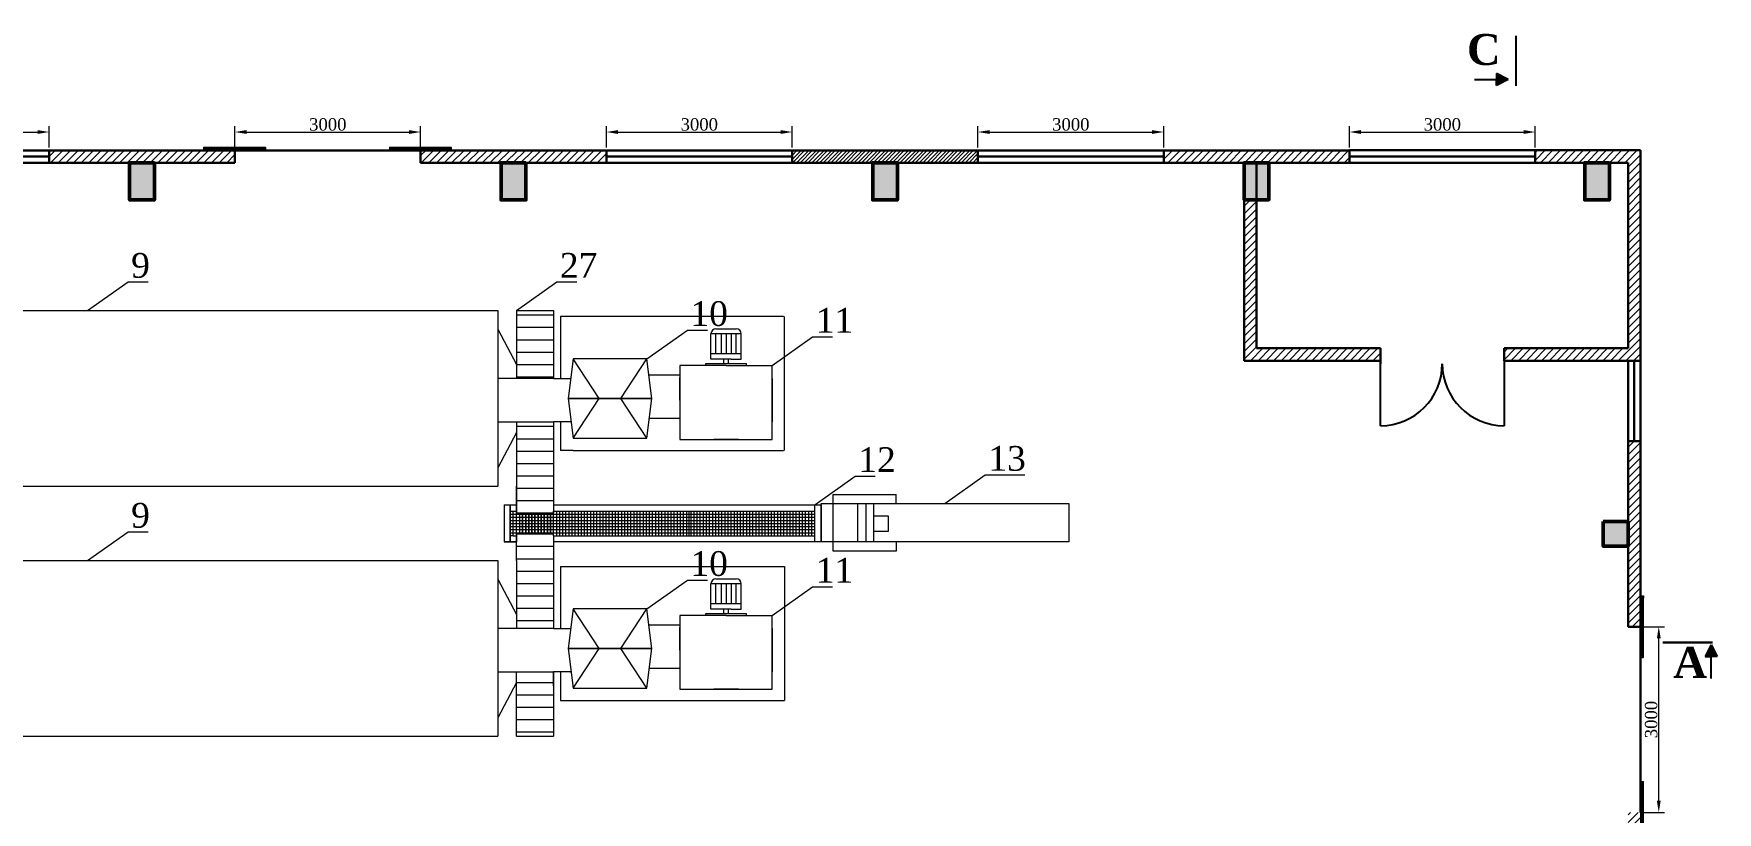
# Model space of a CAD drawing. Header units: inches. Extents: x -4475333 to 345677417, y -211198149 to 2125895.
# Drawn here: x -1905372 to -1878180, y 1154211 to 1166797 of the extents above; entities that cross this region are included whole.
import ezdxf

# ---------------------------------------------------------------- set-up
doc = ezdxf.new("R2010")
doc.units = ezdxf.units.IN
doc.header["$LTSCALE"] = 150
doc.header["$MEASUREMENT"] = 0
doc.linetypes.add('HIDDEN2', pattern=[4.7625, 3.175, -1.5875])
for name, color, linetype in [('Co ban', 21, 'Continuous'), ('duongtamchamgach', 50, 'Continuous'), ('KHUNG TENMANH', 130, 'Continuous'), ('MATCAT', 132, 'Continuous'), ('NET NHAP', 7, 'Continuous'), ('netdut', 2, 'HIDDEN2')]:
    doc.layers.add(name, color=color, linetype=linetype)
for name, color, linetype, lineweight in [('cot', 2, 'Continuous', 50), ('Duong vien', 7, 'Continuous', 50), ('KHUNG BVE', 7, 'Continuous', 0), ('NHA XUONG', 80, 'Continuous', 50)]:
    doc.layers.add(name, color=color, linetype=linetype, lineweight=lineweight)
doc.styles.add('1', font='times.ttf')
doc.styles.add('CHU DAM', font='arialbd.ttf', dxfattribs={"height": 200})
doc.styles.get("Standard").update_dxf_attribs({"font": 'times.ttf', "height": 100})
doc.dimstyles.new('75', dxfattribs={"dimtxt": 200, "dimasz": 188, "dimexe": 94, "dimexo": 47, "dimgap": 20, "dimtad": 1, "dimtoh": 1, "dimdec": 0, "dimtxsty": '1', "dimcen": 2.5, "dimclrt": 256, "dimadec": 0, "dimazin": 0, "dimtfac": 1, "dimtdec": 0, "dimtix": 1, "dimtmove": 0, "dimatfit": 2, "dimfxl": 1, "dimlwd": 9, "dimlwe": 9, "dimarcsym": 0})
pattern_1 = [(45, (0, 346650.2), (-61.8718434, 61.8718434), [])]

# ---------------------------------------------------------------- blocks, each defined once
blk = doc.blocks.new('*D32')
at = {"layer": 'Defpoints', "color": 0, "lineweight": 0, "ltscale": 3, "transparency": 16777216}
for p in [(-1905122, 1165207), (-1908122, 1164911), (-1905122, 1164911)]:
    blk.add_point(p, dxfattribs=at)
at = {"layer": 'NET NHAP', "color": 0, "lineweight": 9, "ltscale": 3, "transparency": 16777216}
for p, q in [((-1908122, 1164958), (-1908122, 1165301)), ((-1907934, 1165207), (-1905310, 1165207)), ((-1905122, 1164958), (-1905122, 1165301))]:
    blk.add_line(p, q, dxfattribs=at)
at = {"layer": 'NET NHAP', "color": 0, "lineweight": 0, "ltscale": 3, "transparency": 16777216}
for points in [[(-1907934, 1165238), (-1907934, 1165176), (-1908122, 1165207)], [(-1905310, 1165238), (-1905310, 1165176), (-1905122, 1165207)]]:
    blk.add_solid(points, dxfattribs=at)
at = {"layer": 'NET NHAP', "lineweight": 13, "ltscale": 3, "transparency": 16777216, "insert": (-1906622, 1165329), "char_height": 200, "attachment_point": 5, "style": '1'}
blk.add_mtext('3000', dxfattribs=at)
blk = doc.blocks.new('*D33')
at = {"layer": 'Defpoints', "color": 0, "lineweight": 0, "ltscale": 3, "transparency": 16777216}
for p in [(-1899122, 1165207), (-1902122, 1164911), (-1899122, 1164911)]:
    blk.add_point(p, dxfattribs=at)
at = {"layer": 'NET NHAP', "color": 0, "lineweight": 9, "ltscale": 3, "transparency": 16777216}
for p, q in [((-1902122, 1164958), (-1902122, 1165301)), ((-1901934, 1165207), (-1899310, 1165207)), ((-1899122, 1164958), (-1899122, 1165301))]:
    blk.add_line(p, q, dxfattribs=at)
at = {"layer": 'NET NHAP', "color": 0, "lineweight": 0, "ltscale": 3, "transparency": 16777216}
for points in [[(-1901934, 1165238), (-1901934, 1165176), (-1902122, 1165207)], [(-1899310, 1165238), (-1899310, 1165176), (-1899122, 1165207)]]:
    blk.add_solid(points, dxfattribs=at)
at = {"layer": 'NET NHAP', "lineweight": 13, "ltscale": 3, "transparency": 16777216, "insert": (-1900622, 1165329), "char_height": 200, "attachment_point": 5, "style": '1'}
blk.add_mtext('3000', dxfattribs=at)
blk = doc.blocks.new('*D34')
at = {"layer": 'Defpoints', "color": 0, "lineweight": 0, "ltscale": 3, "transparency": 16777216}
for p in [(-1887122, 1165207), (-1890122, 1164911), (-1887122, 1164911)]:
    blk.add_point(p, dxfattribs=at)
at = {"layer": 'NET NHAP', "color": 0, "lineweight": 9, "ltscale": 3, "transparency": 16777216}
for p, q in [((-1890122, 1164958), (-1890122, 1165301)), ((-1889934, 1165207), (-1887310, 1165207)), ((-1887122, 1164958), (-1887122, 1165301))]:
    blk.add_line(p, q, dxfattribs=at)
at = {"layer": 'NET NHAP', "color": 0, "lineweight": 0, "ltscale": 3, "transparency": 16777216}
for points in [[(-1889934, 1165238), (-1889934, 1165176), (-1890122, 1165207)], [(-1887310, 1165238), (-1887310, 1165176), (-1887122, 1165207)]]:
    blk.add_solid(points, dxfattribs=at)
at = {"layer": 'NET NHAP', "lineweight": 13, "ltscale": 3, "transparency": 16777216, "insert": (-1888622, 1165329), "char_height": 200, "attachment_point": 5, "style": '1'}
blk.add_mtext('3000', dxfattribs=at)
blk = doc.blocks.new('*D39')
at = {"layer": 'Defpoints', "color": 0, "lineweight": 0, "ltscale": 3, "transparency": 16777216}
for p in [(-1893122, 1165207), (-1896122, 1164911), (-1893122, 1164911)]:
    blk.add_point(p, dxfattribs=at)
at = {"layer": 'NET NHAP', "color": 0, "lineweight": 9, "ltscale": 3, "transparency": 16777216}
for p, q in [((-1896122, 1164958), (-1896122, 1165301)), ((-1895934, 1165207), (-1893310, 1165207)), ((-1893122, 1164958), (-1893122, 1165301))]:
    blk.add_line(p, q, dxfattribs=at)
at = {"layer": 'NET NHAP', "color": 0, "lineweight": 0, "ltscale": 3, "transparency": 16777216}
for points in [[(-1895934, 1165238), (-1895934, 1165176), (-1896122, 1165207)], [(-1893310, 1165238), (-1893310, 1165176), (-1893122, 1165207)]]:
    blk.add_solid(points, dxfattribs=at)
at = {"layer": 'NET NHAP', "lineweight": 13, "ltscale": 3, "transparency": 16777216, "insert": (-1894622, 1165329), "char_height": 200, "attachment_point": 5, "style": '1'}
blk.add_mtext('3000', dxfattribs=at)
blk = doc.blocks.new('*D40')
at = {"layer": 'Defpoints', "color": 0, "lineweight": 0, "ltscale": 3, "transparency": 16777216}
for p in [(-1881122, 1165207), (-1884122, 1164911), (-1881122, 1164911)]:
    blk.add_point(p, dxfattribs=at)
at = {"layer": 'NET NHAP', "color": 0, "lineweight": 9, "ltscale": 3, "transparency": 16777216}
for p, q in [((-1884122, 1164958), (-1884122, 1165301)), ((-1883934, 1165207), (-1881310, 1165207)), ((-1881122, 1164958), (-1881122, 1165301))]:
    blk.add_line(p, q, dxfattribs=at)
at = {"layer": 'NET NHAP', "color": 0, "lineweight": 0, "ltscale": 3, "transparency": 16777216}
for points in [[(-1883934, 1165239), (-1883934, 1165176), (-1884122, 1165207)], [(-1881310, 1165239), (-1881310, 1165176), (-1881122, 1165207)]]:
    blk.add_solid(points, dxfattribs=at)
at = {"layer": 'NET NHAP', "lineweight": 13, "ltscale": 3, "transparency": 16777216, "insert": (-1882622, 1165329), "char_height": 200, "attachment_point": 5, "style": '1'}
blk.add_mtext('3000', dxfattribs=at)
blk = doc.blocks.new('*D61')
at = {"layer": 'Defpoints', "color": 0, "lineweight": 0, "ltscale": 3, "transparency": 16777216}
for p in [(-1879422, 1157211), (-1879126, 1157211), (-1879422, 1154211)]:
    blk.add_point(p, dxfattribs=at)
at = {"layer": 'NET NHAP', "color": 0, "lineweight": 9, "ltscale": 3, "transparency": 16777216}
for p, q in [((-1879375, 1157211), (-1879032, 1157211)), ((-1879126, 1154399), (-1879126, 1157023)), ((-1879375, 1154211), (-1879032, 1154211))]:
    blk.add_line(p, q, dxfattribs=at)
at = {"layer": 'NET NHAP', "color": 0, "lineweight": 0, "ltscale": 3, "transparency": 16777216}
for points in [[(-1879157, 1157023), (-1879095, 1157023), (-1879126, 1157211)], [(-1879157, 1154399), (-1879095, 1154399), (-1879126, 1154211)]]:
    blk.add_solid(points, dxfattribs=at)
at = {"layer": 'NET NHAP', "lineweight": 13, "ltscale": 3, "transparency": 16777216, "insert": (-1879248, 1155711), "char_height": 200, "attachment_point": 5, "rotation": 90, "style": '1'}
blk.add_mtext('3000', dxfattribs=at)

msp = doc.modelspace()

# ---------------------------------------------------------------- hatches: boundary and pattern name
at = {"layer": 'cot', "lineweight": 9}
for points in [[(-1903422, 1164710.9), (-1903822, 1164710.9), (-1903822, 1164110.9), (-1903422, 1164110.9)], [(-1897822, 1164110.9), (-1897422, 1164110.9), (-1897422, 1164710.9), (-1897822, 1164710.9)], [(-1897822, 1164110.9), (-1897422, 1164110.9), (-1897422, 1164710.9), (-1897822, 1164710.9)], [(-1891822, 1164110.9), (-1891422, 1164110.9), (-1891422, 1164710.9), (-1891822, 1164710.9)], [(-1891822, 1164110.9), (-1891422, 1164110.9), (-1891422, 1164710.9), (-1891822, 1164710.9)], [(-1885822, 1164111), (-1885422, 1164111), (-1885422, 1164711), (-1885822, 1164711)], [(-1885822, 1164111), (-1885422, 1164111), (-1885422, 1164711), (-1885822, 1164711)], [(-1880322, 1164110.9), (-1879922, 1164110.9), (-1879922, 1164710.9), (-1880322, 1164710.9)], [(-1879622, 1158510.9), (-1879622, 1158910.9), (-1880022, 1158910.9), (-1880022, 1158510.9)]]:
    msp.add_hatch(color=256, dxfattribs=at).paths.add_polyline_path(points)
at = {"layer": 'KHUNG BVE', "linetype": 'ByBlock', "lineweight": 9, "ltscale": 10}
msp.add_hatch(color=256, dxfattribs=at).paths.add_polyline_path([(-1881560.2, 1166056.4), (-1881746.8, 1166153.8), (-1881746.8, 1166056.4), (-1881746.8, 1165959)])
at = {"layer": 'KHUNG BVE', "linetype": 'Continuous', "lineweight": 9, "ltscale": 10}
h = msp.add_hatch(dxfattribs=at)
h.set_pattern_fill('ANSI31', color=5, scale=700, style=0)
h.set_pattern_definition([(45, (-2626739, 1125888.88), (-61.871843, 61.871843), [])])
h.paths.add_polyline_path([(-1902122, 1164910.9), (-1902122, 1164710.9), (-1905122, 1164710.9), (-1905122, 1164910.9)])
h = msp.add_hatch(dxfattribs=at)
h.set_pattern_fill('ANSI31', color=5, angle=-180, style=0)
h.set_pattern_definition([(225, (-1189507.06699, 1203983.31053), (0.088388347648, -0.088388347648), [])])
h.paths.add_polyline_path([(-1902624.1, 1164911.3), (-1902624.1, 1164961.3), (-1901624.1, 1164961.3), (-1901624.1, 1164911.3)])
h = msp.add_hatch(dxfattribs=at)
h.set_pattern_fill('ANSI31', color=5, angle=-180, style=0)
h.set_pattern_definition([(225, (-1186507.24255, 1203983.31053), (0.088388347648, -0.088388347648), [])])
h.paths.add_polyline_path([(-1899624.2, 1164911.3), (-1899624.2, 1164961.3), (-1898624.2, 1164961.3), (-1898624.2, 1164911.3)])
h = msp.add_hatch(dxfattribs=at)
h.set_pattern_fill('ANSI31', color=5, scale=700, style=0)
h.set_pattern_definition([(45, (-6054966.6, -230912.7), (-61.8718434, 61.8718434), [])])
h.paths.add_polyline_path([(-1896122, 1164910.9), (-1899122, 1164910.9), (-1899122, 1164710.9), (-1896122, 1164710.9)])
h.paths.add_polyline_path([(-1890122, 1164910.9), (-1893122, 1164910.9), (-1893122, 1164710.9), (-1890122, 1164710.9)])
h = msp.add_hatch(dxfattribs=at)
h.set_pattern_fill('ANSI31', color=5, scale=700, style=0)
h.set_pattern_definition([(45, (-6048966.6, -230912.41), (-61.8718434, 61.8718434), [])])
h.paths.add_polyline_path([(-1890122, 1164911.2), (-1893122, 1164911.2), (-1893122, 1164711.2), (-1890122, 1164711.2)])
h.paths.add_polyline_path([(-1884122, 1164911.2), (-1887122, 1164911.2), (-1887122, 1164711.2), (-1884122, 1164711.2)])
at = {"layer": 'KHUNG BVE', "lineweight": 0}
h = msp.add_hatch(dxfattribs=at)
h.set_pattern_fill('ANSI31', color=5, scale=700)
h.set_pattern_definition(pattern_1)
h.paths.add_polyline_path([(-1879422, 1164911.2), (-1881122, 1164911.2), (-1881122, 1164711.2), (-1879622, 1164711.2), (-1879622, 1161710.9), (-1881622, 1161710.9), (-1881622, 1161510.9), (-1879422, 1161510.9)])
h = msp.add_hatch(dxfattribs=at)
h.set_pattern_fill('ANSI31', color=5, scale=700)
h.set_pattern_definition(pattern_1)
h.paths.add_polyline_path([(-1885622, 1161710.9), (-1885622, 1164111), (-1885822, 1164111), (-1885822, 1161510.9), (-1883622, 1161510.9), (-1883622, 1161710.9)])
at = {"layer": 'KHUNG BVE', "linetype": 'Continuous', "lineweight": 9, "ltscale": 10}
h = msp.add_hatch(dxfattribs=at)
h.set_pattern_fill('ANSI31', color=5, angle=-270, style=0)
h.set_pattern_definition([(135, (-1893929.8609, 444593.87887), (-0.088388347648, -0.088388347648), [])])
h.paths.add_polyline_path([(-1879372, 1157710.9), (-1879422, 1157710.9), (-1879422, 1156710.9), (-1879372, 1156710.9)])
at = {"layer": 'KHUNG BVE', "linetype": 'ByBlock', "lineweight": 9, "ltscale": 10}
h = msp.add_hatch(color=256, dxfattribs=at)
h.paths.add_polyline_path([(-1878277.9, 1156916.7), (-1878277.9, 1156730.1), (-1878180.5, 1156730.1)])
h.paths.add_polyline_path([(-1878277.9, 1156916.7), (-1878375.3, 1156730.1), (-1878277.9, 1156730.1)])
at = {"layer": 'KHUNG BVE', "linetype": 'Continuous', "lineweight": 9, "ltscale": 10}
h = msp.add_hatch(dxfattribs=at)
h.set_pattern_fill('ANSI31', color=5, angle=-270, style=0)
h.set_pattern_definition([(135, (-1893929.8609, 441594.34576), (-0.088388347648, -0.088388347648), [])])
h.paths.add_polyline_path([(-1879372, 1154711.3), (-1879422, 1154711.3), (-1879422, 1153711.3), (-1879372, 1153711.3)])
at = {"layer": 'MATCAT', "lineweight": 9, "ltscale": 10}
h = msp.add_hatch(dxfattribs=at)
h.set_pattern_fill('ANSI31', color=5, scale=700, style=0)
h.set_pattern_definition([(45, (-6223723.89, -222679.15), (-61.8718434, 61.8718434), [])])
h.paths.add_polyline_path([(-1879422, 1160210.9), (-1879622, 1160210.9), (-1879622, 1157210.9), (-1879422, 1157210.9)])
h.paths.add_polyline_path([(-1879422, 1154210.9), (-1879622, 1154210.9), (-1879622, 1151210.9), (-1879422, 1151210.9)])

# ---------------------------------------------------------------- linework, layer by layer
at = {"linetype": 'ByBlock', "ltscale": 10}
msp.add_line((-1887122, 1164710.9), (-1884122, 1164711.2), dxfattribs=at)
at = {"layer": 'Co ban', "color": 1, "ltscale": 1000}
for p, q in [((-1883622, 1160460.9), (-1883622, 1161710.9)), ((-1881622, 1161710.9), (-1881622, 1160460.9))]:
    msp.add_line(p, q, dxfattribs=at)
for centre, start, end in [((-1883622, 1161460.9), 270, 0), ((-1881622, 1161460.9), 180, 270)]:
    msp.add_arc(centre, 1000, start, end, dxfattribs=at)
at = {"layer": 'cot'}
for points in [[(-1903422, 1164710.9), (-1903822, 1164710.9), (-1903822, 1164110.9), (-1903422, 1164110.9)], [(-1897422, 1164710.9), (-1897822, 1164710.9), (-1897822, 1164110.9), (-1897422, 1164110.9)], [(-1897422, 1164710.9), (-1897822, 1164710.9), (-1897822, 1164110.9), (-1897422, 1164110.9)], [(-1891422, 1164710.9), (-1891822, 1164710.9), (-1891822, 1164110.9), (-1891422, 1164110.9)], [(-1891422, 1164710.9), (-1891822, 1164710.9), (-1891822, 1164110.9), (-1891422, 1164110.9)], [(-1885422, 1164711), (-1885822, 1164711), (-1885822, 1164111), (-1885422, 1164111)], [(-1885422, 1164711), (-1885822, 1164711), (-1885822, 1164111), (-1885422, 1164111)], [(-1879922, 1164710.9), (-1880322, 1164710.9), (-1880322, 1164110.9), (-1879922, 1164110.9)], [(-1880022, 1158910.9), (-1879622, 1158910.9), (-1879622, 1158510.9), (-1880022, 1158510.9)]]:
    msp.add_lwpolyline(points, close=True, dxfattribs=at)
at = {"layer": 'Duong vien', "color": 7, "linetype": 'Continuous', "lineweight": 18, "ltscale": 10}
for p, q in [((-1904500.1, 1162320.8), (-1903847.2, 1162784.8)), ((-1903847.2, 1162784.8), (-1903524.4, 1162784.8)), ((-1897575.5, 1162320.8), (-1896922.6, 1162784.8)), ((-1896922.6, 1162784.8), (-1896599.8, 1162784.8)), ((-1895466.7, 1161540.8), (-1894813.8, 1162004.8)), ((-1894813.8, 1162004.8), (-1894490.9, 1162004.8)), ((-1893444.2, 1161431.8), (-1892791.3, 1161895.8)), ((-1892791.3, 1161895.8), (-1892468.4, 1161895.8)), ((-1892755.5, 1159180.8), (-1892102.6, 1159644.8)), ((-1892102.6, 1159644.8), (-1891779.7, 1159644.8)), ((-1890655.5, 1159200.8), (-1890002.6, 1159664.8)), ((-1890002.6, 1159664.8), (-1889362.4, 1159664.8)), ((-1904500.1, 1158280.8), (-1903847.2, 1158744.8)), ((-1903847.2, 1158744.8), (-1903524.4, 1158744.8)), ((-1895466.7, 1157500.8), (-1894813.8, 1157964.8)), ((-1894813.8, 1157964.8), (-1894490.9, 1157964.8)), ((-1893444.2, 1157391.8), (-1892791.3, 1157855.8)), ((-1892791.3, 1157855.8), (-1892468.4, 1157855.8))]:
    msp.add_line(p, q, dxfattribs=at)
at = {"layer": 'duongtamchamgach', "color": 7, "linetype": 'Continuous', "lineweight": 18, "ltscale": 10}
for p, q in [((-1897675.5, 1159030.8), (-1894725.5, 1159030.8)), ((-1897675.5, 1158980.8), (-1894725.5, 1158980.8)), ((-1897675.5, 1158930.8), (-1894725.5, 1158930.8)), ((-1897625.5, 1158680.8), (-1897625.5, 1159080.8)), ((-1897575.5, 1158680.8), (-1897575.5, 1159080.8)), ((-1896975.5, 1158680.8), (-1896975.5, 1159080.8)), ((-1896925.5, 1158680.8), (-1896925.5, 1159080.8)), ((-1896875.5, 1158680.8), (-1896875.5, 1159080.8)), ((-1896825.5, 1158680.8), (-1896825.5, 1159080.8)), ((-1896775.5, 1158680.8), (-1896775.5, 1159080.8)), ((-1896725.5, 1158680.8), (-1896725.5, 1159080.8)), ((-1896675.5, 1158680.8), (-1896675.5, 1159080.8)), ((-1896625.5, 1158680.8), (-1896625.5, 1159080.8)), ((-1896575.5, 1158680.8), (-1896575.5, 1159080.8)), ((-1896525.5, 1158680.8), (-1896525.5, 1159080.8)), ((-1896475.5, 1158680.8), (-1896475.5, 1159080.8)), ((-1896425.5, 1158680.8), (-1896425.5, 1159080.8)), ((-1896375.5, 1158680.8), (-1896375.5, 1159080.8)), ((-1896325.5, 1158680.8), (-1896325.5, 1159080.8)), ((-1896275.5, 1158680.8), (-1896275.5, 1159080.8)), ((-1896225.5, 1158680.8), (-1896225.5, 1159080.8)), ((-1896175.5, 1158680.8), (-1896175.5, 1159080.8)), ((-1896125.5, 1158680.8), (-1896125.5, 1159080.8)), ((-1896075.5, 1158680.8), (-1896075.5, 1159080.8)), ((-1896025.5, 1158680.8), (-1896025.5, 1159080.8)), ((-1895975.5, 1158680.8), (-1895975.5, 1159080.8)), ((-1895925.5, 1158680.8), (-1895925.5, 1159080.8)), ((-1895875.5, 1158680.8), (-1895875.5, 1159080.8)), ((-1895825.5, 1158680.8), (-1895825.5, 1159080.8)), ((-1895775.5, 1158680.8), (-1895775.5, 1159080.8)), ((-1895725.5, 1158680.8), (-1895725.5, 1159080.8)), ((-1895705.5, 1159030.8), (-1892755.5, 1159030.8)), ((-1895705.5, 1158980.8), (-1892755.5, 1158980.8)), ((-1895705.5, 1158930.8), (-1892755.5, 1158930.8)), ((-1895675.5, 1158680.8), (-1895675.5, 1159080.8)), ((-1895625.5, 1158680.8), (-1895625.5, 1159080.8)), ((-1895575.5, 1158680.8), (-1895575.5, 1159080.8)), ((-1895525.5, 1158680.8), (-1895525.5, 1159080.8)), ((-1895475.5, 1158680.8), (-1895475.5, 1159080.8)), ((-1895425.5, 1158680.8), (-1895425.5, 1159080.8)), ((-1895375.5, 1158680.8), (-1895375.5, 1159080.8)), ((-1895325.5, 1158680.8), (-1895325.5, 1159080.8)), ((-1895275.5, 1158680.8), (-1895275.5, 1159080.8)), ((-1895225.5, 1158680.8), (-1895225.5, 1159080.8)), ((-1895175.5, 1158680.8), (-1895175.5, 1159080.8)), ((-1895125.5, 1158680.8), (-1895125.5, 1159080.8)), ((-1895075.5, 1158680.8), (-1895075.5, 1159080.8)), ((-1895025.5, 1158680.8), (-1895025.5, 1159080.8)), ((-1894975.5, 1158680.8), (-1894975.5, 1159080.8)), ((-1894925.5, 1158680.8), (-1894925.5, 1159080.8)), ((-1894875.5, 1158680.8), (-1894875.5, 1159080.8)), ((-1894825.5, 1158680.8), (-1894825.5, 1159080.8)), ((-1894755.5, 1158680.8), (-1894755.5, 1159080.8)), ((-1894705.5, 1158680.8), (-1894705.5, 1159080.8)), ((-1894655.5, 1158680.8), (-1894655.5, 1159080.8)), ((-1894605.5, 1158680.8), (-1894605.5, 1159080.8)), ((-1894555.5, 1158680.8), (-1894555.5, 1159080.8)), ((-1894505.5, 1158680.8), (-1894505.5, 1159080.8)), ((-1894455.5, 1158680.8), (-1894455.5, 1159080.8)), ((-1894405.5, 1158680.8), (-1894405.5, 1159080.8)), ((-1894355.5, 1158680.8), (-1894355.5, 1159080.8)), ((-1894305.5, 1158680.8), (-1894305.5, 1159080.8)), ((-1894255.5, 1158680.8), (-1894255.5, 1159080.8)), ((-1894205.5, 1158680.8), (-1894205.5, 1159080.8)), ((-1894155.5, 1158680.8), (-1894155.5, 1159080.8)), ((-1894105.5, 1158680.8), (-1894105.5, 1159080.8)), ((-1894055.5, 1158680.8), (-1894055.5, 1159080.8)), ((-1894005.5, 1158680.8), (-1894005.5, 1159080.8)), ((-1893955.5, 1158680.8), (-1893955.5, 1159080.8)), ((-1893905.5, 1158680.8), (-1893905.5, 1159080.8)), ((-1893855.5, 1158680.8), (-1893855.5, 1159080.8)), ((-1893805.5, 1158680.8), (-1893805.5, 1159080.8)), ((-1893755.5, 1158680.8), (-1893755.5, 1159080.8)), ((-1893705.5, 1158680.8), (-1893705.5, 1159080.8)), ((-1893655.5, 1158680.8), (-1893655.5, 1159080.8)), ((-1893605.5, 1158680.8), (-1893605.5, 1159080.8)), ((-1893555.5, 1158680.8), (-1893555.5, 1159080.8)), ((-1893505.5, 1158680.8), (-1893505.5, 1159080.8)), ((-1893455.5, 1158680.8), (-1893455.5, 1159080.8)), ((-1893405.5, 1158680.8), (-1893405.5, 1159080.8)), ((-1893355.5, 1158680.8), (-1893355.5, 1159080.8)), ((-1893305.5, 1158680.8), (-1893305.5, 1159080.8)), ((-1893255.5, 1158680.8), (-1893255.5, 1159080.8)), ((-1893205.5, 1158680.8), (-1893205.5, 1159080.8)), ((-1893155.5, 1158680.8), (-1893155.5, 1159080.8)), ((-1893105.5, 1158680.8), (-1893105.5, 1159080.8)), ((-1893055.5, 1158680.8), (-1893055.5, 1159080.8)), ((-1893005.5, 1158680.8), (-1893005.5, 1159080.8)), ((-1892955.5, 1158680.8), (-1892955.5, 1159080.8)), ((-1892905.5, 1158680.8), (-1892905.5, 1159080.8)), ((-1892855.5, 1158680.8), (-1892855.5, 1159080.8)), ((-1892805.5, 1158680.8), (-1892805.5, 1159080.8)), ((-1897675.5, 1158880.8), (-1894725.5, 1158880.8)), ((-1897675.5, 1158830.8), (-1894725.5, 1158830.8)), ((-1897675.5, 1158780.8), (-1894725.5, 1158780.8)), ((-1897675.5, 1158730.8), (-1894725.5, 1158730.8)), ((-1895705.5, 1158880.8), (-1892755.5, 1158880.8)), ((-1895705.5, 1158830.8), (-1892755.5, 1158830.8)), ((-1895705.5, 1158780.8), (-1892755.5, 1158780.8)), ((-1895705.5, 1158730.8), (-1892755.5, 1158730.8)), ((-1895705.5, 1158680.8), (-1892755.5, 1158680.8))]:
    msp.add_line(p, q, dxfattribs=at)
at = {"layer": 'KHUNG BVE', "linetype": 'ByBlock', "lineweight": -2, "ltscale": 10}
for p, q in [((-1881437, 1166760.7), (-1881437, 1165953.5)), ((-1882103.8, 1166056.4), (-1881560.2, 1166056.4)), ((-1881560.2, 1166056.4), (-1881746.8, 1166153.8)), ((-1881746.8, 1166153.8), (-1881746.8, 1166056.4)), ((-1881560.2, 1166056.4), (-1881746.8, 1165959)), ((-1881746.8, 1165959), (-1881746.8, 1166056.4)), ((-1878277.9, 1156916.7), (-1878375.3, 1156730.1)), ((-1878375.3, 1156730.1), (-1878277.9, 1156730.1)), ((-1878277.9, 1156373), (-1878277.9, 1156916.7)), ((-1878277.9, 1156916.7), (-1878180.5, 1156730.1)), ((-1878180.5, 1156730.1), (-1878277.9, 1156730.1))]:
    msp.add_line(p, q, dxfattribs=at)
at = {"layer": 'KHUNG BVE', "color": 3, "linetype": 'Continuous', "lineweight": 30, "ltscale": 10}
for p, q in [((-1911122, 1164910.9), (-1903422, 1164910.9)), ((-1905122, 1164710.9), (-1905122, 1164910.9)), ((-1902122, 1164910.9), (-1905122, 1164910.9)), ((-1901622, 1164910.9), (-1902622, 1164910.9)), ((-1902122, 1164910.9), (-1902122, 1164910.9)), ((-1902122, 1164910.9), (-1902122, 1164710.9)), ((-1901622, 1164910.9), (-1899622, 1164910.9)), ((-1899622, 1164910.9), (-1898622, 1164910.9)), ((-1899122, 1164910.9), (-1899122, 1164910.9)), ((-1899122, 1164910.9), (-1899122, 1164710.9)), ((-1890372, 1164910.9), (-1899122, 1164910.9)), ((-1896122, 1164910.9), (-1899122, 1164910.9)), ((-1896122, 1164910.9), (-1899122, 1164910.9)), ((-1896122, 1164910.9), (-1896122, 1164910.9)), ((-1896122, 1164710.9), (-1896122, 1164910.9)), ((-1893122, 1164910.9), (-1896122, 1164910.9)), ((-1890122, 1164910.9), (-1893122, 1164910.9)), ((-1893122, 1164810.9), (-1893122, 1164910.9)), ((-1893122, 1164710.9), (-1893122, 1164910.9)), ((-1893122, 1164910.9), (-1890122, 1164910.9)), ((-1889622, 1164910.9), (-1890622, 1164910.9)), ((-1890372, 1164910.9), (-1890372, 1164910.9)), ((-1890122, 1164910.9), (-1890122, 1164710.9)), ((-1890122, 1164910.9), (-1887122, 1164910.9)), ((-1890122, 1164910.9), (-1887122, 1164910.9)), ((-1887372, 1164910.9), (-1887372, 1164910.9)), ((-1887122, 1164910.9), (-1887122, 1164710.9)), ((-1887122, 1164910.9), (-1887122, 1164710.9)), ((-1884122, 1164911.2), (-1884122, 1164711.2)), ((-1884122, 1164911.2), (-1881122, 1164911.2)), ((-1884122, 1164911.2), (-1881122, 1164911.2)), ((-1881372, 1164911.2), (-1881372, 1164911.2)), ((-1881122, 1164911.2), (-1881122, 1164711.2)), ((-1881122, 1164911.2), (-1881122, 1164711.2)), ((-1879422, 1164711.2), (-1879422, 1164911.2)), ((-1911122, 1164710.9), (-1903622, 1164710.9)), ((-1908122, 1164810.9), (-1905122, 1164810.9)), ((-1905122, 1164710.9), (-1905122, 1164710.9)), ((-1902122, 1164710.9), (-1905122, 1164710.9)), ((-1896122, 1164710.9), (-1899122, 1164710.9)), ((-1899122, 1164710.9), (-1896122, 1164710.9)), ((-1899122, 1164710.9), (-1896122, 1164710.9)), ((-1896781.5, 1164710.9), (-1896581.5, 1164710.9)), ((-1896122, 1164810.9), (-1893122, 1164810.9)), ((-1896122, 1164710.9), (-1893122, 1164710.9)), ((-1890122, 1164710.9), (-1893122, 1164710.9)), ((-1890122, 1164710.9), (-1893122, 1164710.9)), ((-1887122, 1164810.9), (-1890122, 1164810.9)), ((-1890122, 1164710.9), (-1887122, 1164710.9)), ((-1881122, 1164811.2), (-1884122, 1164811.2)), ((-1884122, 1164711.2), (-1881122, 1164711.2)), ((-1879622, 1163460.9), (-1879622, 1163460.9)), ((-1879622, 1161510.9), (-1879622, 1160210.6)), ((-1879522, 1161510.9), (-1879522, 1160210.6)), ((-1879422, 1161510.9), (-1879422, 1160210.6)), ((-1879422, 1158710.9), (-1879422, 1157460.9)), ((-1879622, 1157211.2), (-1879422, 1157211.2)), ((-1879422, 1157211.2), (-1879422, 1156211.2)), ((-1879422, 1154211.2), (-1879422, 1157211.2))]:
    msp.add_line(p, q, dxfattribs=at)
at = {"layer": 'KHUNG BVE', "linetype": 'Continuous', "lineweight": -2, "ltscale": 10}
for p, q in [((-1899122, 1164910.9), (-1899122, 1164710.9)), ((-1890122, 1164910.9), (-1890122, 1164710.9)), ((-1884122, 1164911.2), (-1884122, 1164711.2)), ((-1885622, 1161710.9), (-1885622, 1164710.9)), ((-1885622, 1164710.9), (-1885622, 1161710.9)), ((-1885622, 1164710.9), (-1885622, 1161710.9)), ((-1885622, 1161710.9), (-1883622, 1161710.9)), ((-1885622, 1161710.9), (-1883622, 1161710.9)), ((-1885622, 1161710.9), (-1883622, 1161710.9)), ((-1883622, 1161710.9), (-1883622, 1161460.9)), ((-1883622, 1161510.9), (-1883622, 1161710.9)), ((-1879622, 1161710.9), (-1881622, 1161710.9)), ((-1881622, 1161710.9), (-1881622, 1161460.9)), ((-1881622, 1161710.9), (-1879622, 1161710.9)), ((-1879422, 1154211.3), (-1879422, 1157211.2))]:
    msp.add_line(p, q, dxfattribs=at)
at = {"layer": 'KHUNG BVE', "lineweight": 0}
for p, q in [((-1911124.7, 1162320.8), (-1897875.5, 1162320.8)), ((-1897875.5, 1162320.8), (-1897875.5, 1159480.8)), ((-1897575.5, 1162320.8), (-1896975.5, 1162320.8)), ((-1897575.5, 1162320.8), (-1897575.5, 1161220.8)), ((-1897575.5, 1162250.8), (-1896975.5, 1162250.8)), ((-1896975.5, 1162320.8), (-1896975.5, 1161220.8)), ((-1893261.7, 1162226.2), (-1896861.7, 1162226.2)), ((-1896861.7, 1162226.2), (-1896861.7, 1161220.8)), ((-1893244.2, 1160060.8), (-1893244.2, 1162226.2)), ((-1897875.5, 1162020.8), (-1897575.5, 1161450.8)), ((-1897575.5, 1162050.8), (-1896975.5, 1162050.8)), ((-1897575.5, 1162050.8), (-1896975.5, 1162050.8)), ((-1894433.9, 1161536.8), (-1894433.9, 1161944.6)), ((-1893944.5, 1161942.9), (-1894433.9, 1161942.9)), ((-1894352.3, 1162026.2), (-1894026.1, 1162026.2)), ((-1894352.3, 1161619.8), (-1894352.3, 1161942.9)), ((-1894270.8, 1161942.9), (-1894270.8, 1161619.8)), ((-1894189.2, 1161942.9), (-1894189.2, 1161619.8)), ((-1894107.6, 1161942.9), (-1894107.6, 1161619.8)), ((-1894026.1, 1161619.8), (-1894026.1, 1161942.9)), ((-1893944.5, 1161944.6), (-1893944.5, 1161942.9)), ((-1893944.5, 1161536.8), (-1893944.5, 1161944.6)), ((-1897575.5, 1161850.8), (-1896975.5, 1161850.8)), ((-1897575.5, 1161850.8), (-1896975.5, 1161850.8)), ((-1897575.5, 1161650.8), (-1896975.5, 1161650.8)), ((-1897575.5, 1161650.8), (-1896975.5, 1161650.8)), ((-1897575.5, 1161450.8), (-1896975.5, 1161450.8)), ((-1896661.7, 1161540.8), (-1896741.7, 1160900.8)), ((-1896241.7, 1160900.8), (-1896661.7, 1161540.8)), ((-1895466.7, 1161540.8), (-1896661.7, 1161540.8)), ((-1895886.7, 1160900.8), (-1895466.7, 1161540.8)), ((-1895386.7, 1160900.8), (-1895466.7, 1161540.8)), ((-1894189.2, 1161431.8), (-1894934.2, 1161431.8)), ((-1894934.2, 1161431.8), (-1894934.2, 1160309.8)), ((-1894515.5, 1161431.8), (-1894515.5, 1161466.7)), ((-1894515.5, 1161466.7), (-1893862.9, 1161466.7)), ((-1893944.5, 1161619.8), (-1894433.9, 1161619.8)), ((-1894270.8, 1161536.8), (-1894433.9, 1161536.8)), ((-1894107.6, 1161536.8), (-1894270.8, 1161536.8)), ((-1894149.2, 1161536.8), (-1894229.2, 1161536.8)), ((-1894229.2, 1161536.8), (-1894229.2, 1161466.7)), ((-1894189.2, 1161466.7), (-1894149.2, 1161466.7)), ((-1894189.2, 1161431.8), (-1893444.2, 1161431.8)), ((-1894149.2, 1161466.7), (-1894149.2, 1161536.8)), ((-1894107.6, 1161536.8), (-1893944.5, 1161536.8)), ((-1893944.5, 1161536.8), (-1893944.5, 1161619.8)), ((-1893862.9, 1161466.7), (-1893862.9, 1161431.8)), ((-1893444.2, 1160309.8), (-1893444.2, 1161431.8)), ((-1897575.5, 1161220.8), (-1897875.5, 1161220.8)), ((-1897875.5, 1161220.8), (-1897875.5, 1160520.8)), ((-1897575.5, 1161250.8), (-1896975.5, 1161250.8)), ((-1897575.5, 1161250.8), (-1896975.5, 1161250.8)), ((-1896975.5, 1161220.8), (-1897575.5, 1161220.8)), ((-1896975.5, 1161220.8), (-1896701.7, 1161220.8)), ((-1895426.7, 1161280.8), (-1895434.2, 1161280.8)), ((-1895434.2, 1161280.8), (-1894934.2, 1161280.8)), ((-1894934.2, 1161220.8), (-1894934.2, 1161240.8)), ((-1894934.2, 1160870.8), (-1894934.2, 1161220.8)), ((-1893444.2, 1161220.8), (-1893444.2, 1160520.8)), ((-1895386.7, 1160900.8), (-1896741.7, 1160900.8)), ((-1896741.7, 1160900.8), (-1896741.7, 1160900.8)), ((-1896741.7, 1160900.8), (-1896241.7, 1160900.8)), ((-1896741.7, 1160900.8), (-1896661.7, 1160260.8)), ((-1896741.7, 1160900.8), (-1895386.7, 1160900.8)), ((-1896661.7, 1160260.8), (-1896241.7, 1160900.8)), ((-1896241.7, 1160900.8), (-1896241.7, 1160900.8)), ((-1895386.7, 1160900.8), (-1895886.7, 1160900.8)), ((-1895886.7, 1160900.8), (-1895886.7, 1160900.8)), ((-1895466.7, 1160260.8), (-1895886.7, 1160900.8)), ((-1895466.7, 1160260.8), (-1895386.7, 1160900.8)), ((-1895426.7, 1160580.8), (-1894926.7, 1160580.8)), ((-1897875.5, 1160520.8), (-1897575.5, 1160520.8)), ((-1897575.5, 1160350.8), (-1897875.5, 1159780.8)), ((-1897575.5, 1160520.8), (-1896975.5, 1160520.8)), ((-1897575.5, 1160520.8), (-1897575.5, 1159180.8)), ((-1897575.5, 1160450.8), (-1896975.5, 1160450.8)), ((-1897575.5, 1160450.8), (-1896975.5, 1160450.8)), ((-1896975.5, 1160520.8), (-1896975.5, 1159050.8)), ((-1896701.7, 1160520.8), (-1896975.5, 1160520.8)), ((-1896861.7, 1160520.8), (-1896861.7, 1160060.8)), ((-1896701.7, 1160520.8), (-1896694.2, 1160520.8)), ((-1894934.2, 1160520.8), (-1894934.2, 1160520.8)), ((-1894934.2, 1160520.8), (-1894934.2, 1160520.8)), ((-1894934.2, 1160520.8), (-1894934.2, 1160500.8)), ((-1894934.2, 1160309.8), (-1894934.2, 1160239.8)), ((-1893444.2, 1160239.8), (-1893444.2, 1160309.8)), ((-1897575.5, 1160250.8), (-1896975.5, 1160250.8)), ((-1897575.5, 1160050.8), (-1896975.5, 1160050.8)), ((-1897575.5, 1160050.8), (-1896975.5, 1160050.8)), ((-1896661.7, 1160060.8), (-1896861.7, 1160060.8)), ((-1896661.7, 1160260.8), (-1896661.7, 1160260.8)), ((-1896661.7, 1160260.8), (-1895466.7, 1160260.8)), ((-1896661.7, 1160060.8), (-1893261.7, 1160060.8)), ((-1895466.7, 1160260.8), (-1895466.7, 1160260.8)), ((-1894934.2, 1160239.8), (-1893444.2, 1160239.8)), ((-1894289.2, 1160239.8), (-1894389.2, 1160239.8)), ((-1894189.2, 1160239.8), (-1894289.2, 1160239.8)), ((-1893989.2, 1160239.8), (-1894189.2, 1160239.8)), ((-1897575.5, 1159850.8), (-1896975.5, 1159850.8)), ((-1911124.7, 1159480.8), (-1897875.5, 1159480.8)), ((-1897575.5, 1159650.8), (-1896975.5, 1159650.8)), ((-1897575.5, 1159650.8), (-1896975.5, 1159650.8)), ((-1897575.5, 1159480.8), (-1897575.5, 1159480.8)), ((-1897575.5, 1159050.8), (-1897575.5, 1159480.8)), ((-1897575.5, 1159450.8), (-1896975.5, 1159450.8)), ((-1897775.5, 1159180.8), (-1897775.5, 1158580.8)), ((-1897775.5, 1159180.8), (-1897575.5, 1159180.8)), ((-1897775.5, 1159180.8), (-1897745.5, 1159180.8)), ((-1897775.5, 1159180.8), (-1897675.5, 1159180.8)), ((-1897775.5, 1159180.8), (-1897675.5, 1159180.8)), ((-1897675.5, 1159180.8), (-1897675.5, 1158580.8)), ((-1897575.5, 1159250.8), (-1896975.5, 1159250.8)), ((-1897575.5, 1159250.8), (-1896975.5, 1159250.8)), ((-1897575.5, 1159180.8), (-1897575.5, 1159050.8)), ((-1896975.5, 1159250.8), (-1896975.5, 1159050.8)), ((-1896975.5, 1159180.8), (-1892655.5, 1159180.8)), ((-1896975.5, 1159180.8), (-1892755.5, 1159180.8)), ((-1892755.5, 1158580.8), (-1892755.5, 1159180.8)), ((-1892655.5, 1159200.8), (-1888655.5, 1159200.8)), ((-1892655.5, 1159180.8), (-1892655.5, 1158580.8)), ((-1892061.2, 1159200.8), (-1891804.7, 1159200.8)), ((-1891933, 1159200.8), (-1891933, 1158580.8)), ((-1888655.5, 1159200.8), (-1888655.5, 1158580.8)), ((-1888655.5, 1159180.8), (-1888655.5, 1158580.8)), ((-1897575.5, 1159050.8), (-1896975.5, 1159050.8)), ((-1897575.5, 1159050.8), (-1896975.5, 1159050.8)), ((-1897575.5, 1159050.8), (-1897525.5, 1159050.8)), ((-1897525.5, 1159050.8), (-1897525.5, 1158710.8)), ((-1897475.5, 1158710.8), (-1897475.5, 1159050.8)), ((-1897475.5, 1159050.8), (-1897475.5, 1158710.8)), ((-1897425.5, 1158710.8), (-1897425.5, 1159050.8)), ((-1897425.5, 1159050.8), (-1897425.5, 1158710.8)), ((-1897375.5, 1158710.8), (-1897375.5, 1159050.8)), ((-1897375.5, 1159050.8), (-1897375.5, 1158710.8)), ((-1897325.5, 1158710.8), (-1897325.5, 1159050.8)), ((-1897325.5, 1159050.8), (-1897325.5, 1158710.8)), ((-1897275.5, 1158710.8), (-1897275.5, 1159050.8)), ((-1897275.5, 1159050.8), (-1897275.5, 1158710.8)), ((-1897225.5, 1158710.8), (-1897225.5, 1159050.8)), ((-1897225.5, 1159050.8), (-1897225.5, 1158710.8)), ((-1897175.5, 1158710.8), (-1897175.5, 1159050.8)), ((-1897175.5, 1159050.8), (-1897175.5, 1158710.8)), ((-1897125.5, 1158710.8), (-1897125.5, 1159050.8)), ((-1897125.5, 1159050.8), (-1897125.5, 1158710.8)), ((-1897075.5, 1158710.8), (-1897075.5, 1159050.8)), ((-1897075.5, 1159050.8), (-1897075.5, 1158710.8)), ((-1897025.5, 1158710.8), (-1897025.5, 1159050.8)), ((-1897025.5, 1159050.8), (-1897025.5, 1158710.8)), ((-1896975.5, 1158710.8), (-1896975.5, 1159050.8)), ((-1894788.4, 1159080.8), (-1894788.4, 1158680.8)), ((-1897625.5, 1158680.8), (-1897675.5, 1158680.8)), ((-1897625.5, 1158680.8), (-1897575.5, 1158680.8)), ((-1897575.5, 1158710.8), (-1897575.5, 1158580.8)), ((-1897575.5, 1158280.8), (-1897575.5, 1158710.8)), ((-1897575.5, 1158580.8), (-1897575.5, 1158710.8)), ((-1897575.5, 1158710.8), (-1896975.5, 1158710.8)), ((-1897575.5, 1158710.8), (-1896975.5, 1158710.8)), ((-1897525.5, 1158710.8), (-1897475.5, 1158710.8)), ((-1896975.5, 1158680.8), (-1895705.5, 1158680.8)), ((-1896975.5, 1158680.8), (-1896975.5, 1158580.8)), ((-1897775.5, 1158580.8), (-1897575.5, 1158580.8)), ((-1897575.5, 1158580.8), (-1897775.5, 1158580.8)), ((-1897575.5, 1158510.8), (-1896975.5, 1158510.8)), ((-1892655.5, 1158580.8), (-1896975.5, 1158580.8)), ((-1896975.5, 1158580.8), (-1896975.5, 1157180.8)), ((-1896975.5, 1158510.8), (-1896975.5, 1158310.8)), ((-1892655.5, 1158580.8), (-1892755.5, 1158580.8)), ((-1888655.5, 1158580.8), (-1892655.5, 1158580.8)), ((-1911124.7, 1158280.8), (-1897875.5, 1158280.8)), ((-1897875.5, 1158280.8), (-1897875.5, 1155440.8)), ((-1897575.5, 1158310.8), (-1896975.5, 1158310.8)), ((-1897575.5, 1158310.8), (-1896975.5, 1158310.8)), ((-1897575.5, 1158280.8), (-1897575.5, 1157180.8)), ((-1897575.5, 1158110.8), (-1896975.5, 1158110.8)), ((-1896861.7, 1158186.2), (-1896861.7, 1157180.8)), ((-1896861.7, 1158186.2), (-1893244.2, 1158186.2)), ((-1893244.2, 1158186.2), (-1893244.2, 1156020.8)), ((-1897875.5, 1157980.8), (-1897575.5, 1157410.8)), ((-1897575.5, 1157910.8), (-1896975.5, 1157910.8)), ((-1897575.5, 1157910.8), (-1896975.5, 1157910.8)), ((-1894433.9, 1157496.8), (-1894433.9, 1157904.6)), ((-1893944.5, 1157902.9), (-1894433.9, 1157902.9)), ((-1894352.3, 1157986.2), (-1894026.1, 1157986.2)), ((-1894352.3, 1157579.8), (-1894352.3, 1157902.9)), ((-1894270.8, 1157902.9), (-1894270.8, 1157579.8)), ((-1894189.2, 1157902.9), (-1894189.2, 1157579.8)), ((-1894107.6, 1157902.9), (-1894107.6, 1157579.8)), ((-1894026.1, 1157579.8), (-1894026.1, 1157902.9)), ((-1893944.5, 1157904.6), (-1893944.5, 1157902.9)), ((-1893944.5, 1157496.8), (-1893944.5, 1157904.6)), ((-1897575.5, 1157710.8), (-1896975.5, 1157710.8)), ((-1893944.5, 1157579.8), (-1894433.9, 1157579.8)), ((-1893944.5, 1157496.8), (-1893944.5, 1157579.8)), ((-1897575.5, 1157510.8), (-1896975.5, 1157510.8)), ((-1897575.5, 1157510.8), (-1896975.5, 1157510.8)), ((-1897575.5, 1157310.8), (-1896975.5, 1157310.8)), ((-1896661.7, 1157500.8), (-1896741.7, 1156860.8)), ((-1896241.7, 1156860.8), (-1896661.7, 1157500.8)), ((-1895466.7, 1157500.8), (-1896661.7, 1157500.8)), ((-1895886.7, 1156860.8), (-1895466.7, 1157500.8)), ((-1895386.7, 1156860.8), (-1895466.7, 1157500.8)), ((-1894189.2, 1157391.8), (-1894934.2, 1157391.8)), ((-1894934.2, 1157391.8), (-1894934.2, 1156269.8)), ((-1894515.5, 1157391.8), (-1894515.5, 1157426.7)), ((-1894515.5, 1157426.7), (-1893862.9, 1157426.7)), ((-1894270.8, 1157496.8), (-1894433.9, 1157496.8)), ((-1894107.6, 1157496.8), (-1894270.8, 1157496.8)), ((-1894149.2, 1157496.8), (-1894229.2, 1157496.8)), ((-1894229.2, 1157496.8), (-1894229.2, 1157426.7)), ((-1894189.2, 1157426.7), (-1894149.2, 1157426.7)), ((-1894189.2, 1157391.8), (-1893444.2, 1157391.8)), ((-1894149.2, 1157426.7), (-1894149.2, 1157496.8)), ((-1894107.6, 1157496.8), (-1893944.5, 1157496.8)), ((-1893862.9, 1157426.7), (-1893862.9, 1157391.8)), ((-1893444.2, 1156269.8), (-1893444.2, 1157391.8)), ((-1897575.5, 1157180.8), (-1897875.5, 1157180.8)), ((-1897875.5, 1157180.8), (-1897875.5, 1156480.8)), ((-1896975.5, 1157180.8), (-1897575.5, 1157180.8)), ((-1896975.5, 1157180.8), (-1896701.7, 1157180.8)), ((-1896975.5, 1157180.8), (-1896701.7, 1157180.8)), ((-1895426.7, 1157240.8), (-1895434.2, 1157240.8)), ((-1895434.2, 1157240.8), (-1894934.2, 1157240.8)), ((-1894934.2, 1157180.8), (-1894934.2, 1157200.8)), ((-1894934.2, 1156830.8), (-1894934.2, 1157180.8)), ((-1893444.2, 1157180.8), (-1893444.2, 1156480.8)), ((-1895386.7, 1156860.8), (-1896741.7, 1156860.8)), ((-1896741.7, 1156860.8), (-1896741.7, 1156860.8)), ((-1896741.7, 1156860.8), (-1896241.7, 1156860.8)), ((-1896741.7, 1156860.8), (-1896661.7, 1156220.8)), ((-1896741.7, 1156860.8), (-1895386.7, 1156860.8)), ((-1896661.7, 1156220.8), (-1896241.7, 1156860.8)), ((-1896241.7, 1156860.8), (-1896241.7, 1156860.8)), ((-1895386.7, 1156860.8), (-1895886.7, 1156860.8)), ((-1895886.7, 1156860.8), (-1895886.7, 1156860.8)), ((-1895466.7, 1156220.8), (-1895886.7, 1156860.8)), ((-1895466.7, 1156220.8), (-1895386.7, 1156860.8)), ((-1897875.5, 1156480.8), (-1897575.5, 1156480.8)), ((-1897575.5, 1156480.8), (-1896975.5, 1156480.8)), ((-1897575.5, 1155440.8), (-1897575.5, 1156480.8)), ((-1896975.5, 1156257.8), (-1896975.5, 1156480.8)), ((-1896975.5, 1156480.8), (-1896975.5, 1155440.8)), ((-1896701.7, 1156480.8), (-1896975.5, 1156480.8)), ((-1896701.7, 1156480.8), (-1896975.5, 1156480.8)), ((-1896861.7, 1156480.8), (-1896861.7, 1156020.8)), ((-1896701.7, 1156480.8), (-1896694.2, 1156480.8)), ((-1895426.7, 1156540.8), (-1894926.7, 1156540.8)), ((-1894934.2, 1156480.8), (-1894934.2, 1156480.8)), ((-1894934.2, 1156480.8), (-1894934.2, 1156480.8)), ((-1894934.2, 1156480.8), (-1894934.2, 1156460.8)), ((-1897575.5, 1156310.8), (-1897875.5, 1155740.8)), ((-1897575.5, 1156310.8), (-1896975.5, 1156310.8)), ((-1897575.5, 1156310.8), (-1896975.5, 1156310.8)), ((-1896661.7, 1156220.8), (-1895466.7, 1156220.8)), ((-1895466.7, 1156220.8), (-1895466.7, 1156220.8)), ((-1894934.2, 1156269.8), (-1894934.2, 1156199.8)), ((-1894934.2, 1156199.8), (-1893444.2, 1156199.8)), ((-1894289.2, 1156199.8), (-1894389.2, 1156199.8)), ((-1894189.2, 1156199.8), (-1894289.2, 1156199.8)), ((-1893989.2, 1156199.8), (-1894189.2, 1156199.8)), ((-1893444.2, 1156199.8), (-1893444.2, 1156269.8)), ((-1897575.5, 1156110.8), (-1896975.5, 1156110.8)), ((-1896861.7, 1156020.8), (-1896661.7, 1156020.8)), ((-1896861.7, 1156020.8), (-1893244.2, 1156020.8)), ((-1897575.5, 1155910.8), (-1896975.5, 1155910.8)), ((-1897575.5, 1155910.8), (-1896975.5, 1155910.8)), ((-1897575.5, 1155710.8), (-1896975.5, 1155710.8)), ((-1911124.7, 1155440.8), (-1897875.5, 1155440.8)), ((-1897575.5, 1155510.8), (-1896975.5, 1155510.8)), ((-1897575.5, 1155440.8), (-1896975.5, 1155440.8)), ((-1897575.5, 1155440.8), (-1896975.5, 1155440.8))]:
    msp.add_line(p, q, dxfattribs=at)
at = {"layer": 'KHUNG BVE', "color": 7, "linetype": 'Continuous', "lineweight": 18, "ltscale": 10}
for p, q in [((-1897675.5, 1158580.8), (-1897675.5, 1159180.8)), ((-1892755.5, 1158580.8), (-1892755.5, 1159180.8)), ((-1892655.5, 1158580.8), (-1892655.5, 1159200.8)), ((-1892061.2, 1158580.8), (-1892061.2, 1159200.8)), ((-1891804.7, 1158580.8), (-1891804.7, 1159200.8)), ((-1891440.7, 1159200.8), (-1891440.7, 1159350.8)), ((-1892755.5, 1158680.8), (-1892755.5, 1159080.8))]:
    msp.add_line(p, q, dxfattribs=at)
at = {"layer": 'KHUNG BVE', "color": 7, "linetype": 'ByBlock', "lineweight": 18}
for p, q in [((-1892462.2, 1159350.8), (-1891855.5, 1159350.8)), ((-1897675.5, 1159080.8), (-1897575.5, 1159080.8)), ((-1896975.5, 1159080.8), (-1894725.5, 1159080.8)), ((-1895705.5, 1159080.8), (-1892755.5, 1159080.8)), ((-1895705.5, 1158680.8), (-1892755.5, 1158680.8))]:
    msp.add_line(p, q, dxfattribs=at)
at = {"layer": 'KHUNG BVE', "color": 3, "linetype": 'ByBlock', "lineweight": 30, "ltscale": 10}
msp.add_line((-1879060, 1156957.3), (-1878256, 1156957.3), dxfattribs=at)
at = {"layer": 'KHUNG BVE', "color": 7, "linetype": 'ByBlock', "lineweight": 18}
for points in [[(-1892462.2, 1158430.8), (-1892462.2, 1159350.8), (-1891440.7, 1159350.8)], [(-1891440.7, 1158580.8), (-1891440.7, 1158430.8), (-1892462.2, 1158430.8)]]:
    msp.add_lwpolyline(points, dxfattribs=at)
at = {"layer": 'KHUNG BVE', "color": 7, "linetype": 'Continuous', "lineweight": 18, "ltscale": 10}
msp.add_lwpolyline([(-1891570.7, 1158748.3), (-1891804.7, 1158748.3), (-1891804.7, 1159003.3), (-1891570.7, 1159003.3)], close=True, dxfattribs=at)
at = {"layer": 'KHUNG BVE', "lineweight": 0}
for centre, start, end in [((-1894352.3, 1161944.6), 90, 180), ((-1894026.1, 1161944.6), 0, 90), ((-1894352.3, 1157904.6), 90, 180), ((-1894026.1, 1157904.6), 0, 90)]:
    msp.add_arc(centre, 81.6, start, end, dxfattribs=at)
at = {"layer": 'KHUNG TENMANH', "color": 3, "lineweight": 30, "ltscale": 3}
msp.add_line((-1891422, 1164710.9), (-1891222, 1164710.9), dxfattribs=at)
at = {"layer": 'MATCAT', "color": 3, "lineweight": 30, "ltscale": 3}
for p, q in [((-1884122, 1164910.9), (-1887122, 1164910.9)), ((-1879422, 1164911.2), (-1881122, 1164911.2)), ((-1879422, 1161510.9), (-1879422, 1164910.9)), ((-1887122, 1164710.9), (-1884122, 1164710.9)), ((-1885822, 1164710.9), (-1885822, 1161510.9)), ((-1885622, 1161710.9), (-1885622, 1164710.9)), ((-1881122, 1164711.2), (-1879622, 1164711.2)), ((-1879622, 1164710.9), (-1879622, 1161710.9)), ((-1883622, 1161710.9), (-1885622, 1161710.9)), ((-1883622, 1161510.9), (-1883622, 1161710.9)), ((-1881622, 1161710.9), (-1879622, 1161710.9)), ((-1881622, 1161710.9), (-1881622, 1161510.9)), ((-1885822, 1161510.9), (-1883622, 1161510.9)), ((-1881622, 1161510.9), (-1879422, 1161510.9)), ((-1879422, 1160210.9), (-1879622, 1160210.9)), ((-1879622, 1160210.9), (-1879622, 1157460.9)), ((-1879422, 1160210.9), (-1879622, 1160210.9)), ((-1879422, 1160210.9), (-1879622, 1160210.9)), ((-1879622, 1160210.9), (-1879622, 1157210.9)), ((-1879422, 1160210.9), (-1879422, 1157460.9)), ((-1879422, 1157210.9), (-1879422, 1160210.9)), ((-1879622, 1157210.9), (-1879422, 1157210.9))]:
    msp.add_line(p, q, dxfattribs=at)
at = {"layer": 'netdut', "color": 3, "linetype": 'ByBlock', "lineweight": 30, "ltscale": 10}
msp.add_line((-1895370, 1164710.9), (-1895170, 1164710.9), dxfattribs=at)

# ---------------------------------------------------------------- texts
at = {"color": 7, "linetype": 'ByBlock', "lineweight": 18, "char_height": 400, "width": 236.121, "attachment_point": 1}
for s, insert in [('9', (-1903797.7, 1163252.3)), ('27', (-1896873.1, 1163252.2)), ('10', (-1894764.3, 1162472.3)), ('11', (-1892741.8, 1162363.3)), ('12', (-1892053.1, 1160112.3)), ('13', (-1889953.1, 1160132.3)), ('9', (-1903797.7, 1159212.3)), ('10', (-1894764.3, 1158432.3)), ('11', (-1892741.8, 1158323.3))]:
    msp.add_mtext(s, dxfattribs=dict(at, insert=insert))
at = {"layer": 'KHUNG BVE', "color": 3, "linetype": 'ByBlock', "lineweight": 30, "ltscale": 10, "insert": (-1878893.3, 1156884.7), "char_height": 500, "width": 1744.456, "attachment_point": 1, "style": 'CHU DAM'}
msp.add_mtext('{\\fTimes New Roman|b1|i0|c0|p18;A}', dxfattribs=at)
at = {"layer": 'NHA XUONG', "color": 50, "linetype": 'ByBlock', "lineweight": -2, "ltscale": 10, "insert": (-1882224.3, 1166791.4), "char_height": 500, "width": 1744.456, "attachment_point": 1, "style": 'CHU DAM'}
msp.add_mtext('{\\fTimes New Roman|b1|i0|c0|p18;C}', dxfattribs=at)

# ---------------------------------------------------------------- dimensions: what is measured, and where the dimension line sits
at = {"layer": 'NET NHAP', "color": 0, "lineweight": 13, "ltscale": 3}
for base, p1, p2, picture, middle in [((-1905122, 1165206.9), (-1908122, 1164910.9), (-1905122, 1164910.9), '*D32', (-1906622, 1165328.6)), ((-1899122, 1165206.9), (-1902122, 1164910.9), (-1899122, 1164910.9), '*D33', (-1900622, 1165328.6)), ((-1893122, 1165206.9), (-1896122, 1164910.9), (-1893122, 1164910.9), '*D39', (-1894622, 1165328.6)), ((-1887122, 1165206.9), (-1890122, 1164910.9), (-1887122, 1164910.9), '*D34', (-1888622, 1165328.6)), ((-1881122, 1165207.2), (-1884122, 1164911.2), (-1881122, 1164911.2), '*D40', (-1882622, 1165328.9))]:
    dim = msp.add_linear_dim(base=base, p1=p1, p2=p2, dimstyle='75', dxfattribs=at)
    dim.commit()
    dim.dimension.update_dxf_attribs({"geometry": picture, "text_midpoint": middle})
dim = msp.add_linear_dim(base=(-1879126, 1157211.3), p1=(-1879422, 1154211.3), p2=(-1879422, 1157211.3), angle=90, dimstyle='75', dxfattribs=at)
dim.commit()
dim.dimension.update_dxf_attribs({"geometry": '*D61', "text_midpoint": (-1879247.7, 1155711.3)})

doc.saveas('drawing.dxf')
